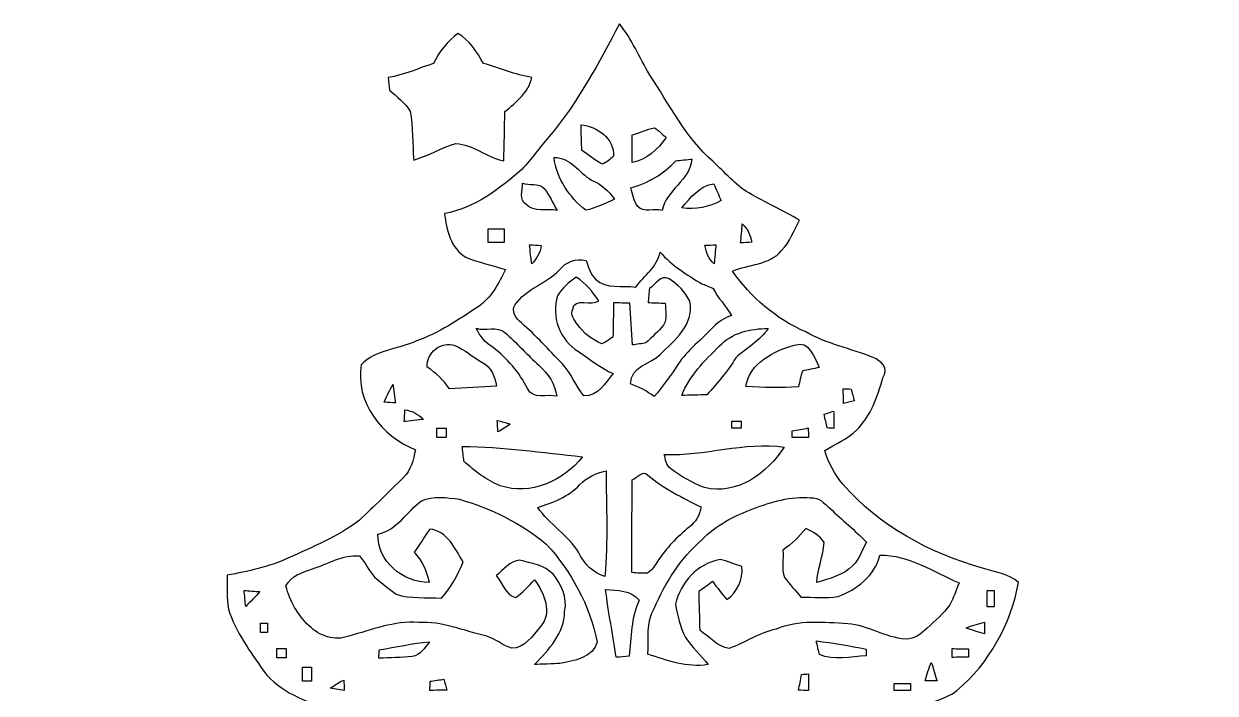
# Model space of a CAD drawing. Header units: centimetres. Extents: x -14.1 to 14.1, y -10.2 to 10.2.
# Drawn here: x -14.11 to 4, y 0.03 to 10.21 of the extents above; entities that cross this region are included whole.
import ezdxf

# ---------------------------------------------------------------- set-up
doc = ezdxf.new("R2010")
doc.units = ezdxf.units.CM
doc.header["$MEASUREMENT"] = 0
doc.layers.add('Camada 1', color=7, linetype='Continuous')

msp = doc.modelspace()

# ---------------------------------------------------------------- linework, layer by layer
at = {"layer": 'Camada 1', "color": 129}
for points, knots in [([(-6.12599, 8.49065), (-5.69207, 9.011), (-5.37104, 9.60967), (-5.05707, 10.20657), (-5.05707, 10.20657), (-4.86763, 9.97338), (-4.75403, 9.69292), (-4.60199, 9.43645), (-4.60199, 9.43645), (-4.30107, 8.98066), (-4.05271, 8.47549), (-3.63502, 8.11107), (-3.63502, 8.11107), (-3.45581, 7.95055), (-3.30306, 7.75511), (-3.09069, 7.63517), (-3.09069, 7.63517), (-2.8388, 7.48982), (-2.57492, 7.366), (-2.32234, 7.22171), (-2.32234, 7.22171), (-2.40982, 7.06543), (-2.46803, 6.88869), (-2.59397, 6.75711), (-2.59397, 6.75711), (-2.77812, 6.5405), (-3.09457, 6.54614), (-3.34116, 6.44737), (-3.34116, 6.44737), (-3.05999, 6.04767), (-2.67864, 5.71676), (-2.22779, 5.52274), (-2.22779, 5.52274), (-1.90782, 5.33929), (-1.5434, 5.26768), (-1.20297, 5.13362), (-1.20297, 5.13362), (-1.08444, 5.08071), (-0.94897, 4.97276), (-1.05763, 4.82141), (-1.05763, 4.82141), (-1.13489, 4.53531), (-1.23719, 4.24109), (-1.45591, 4.02978), (-1.45591, 4.02978), (-1.59032, 3.88902), (-1.77729, 3.82235), (-1.93746, 3.71898), (-1.93746, 3.71898), (-1.88771, 3.52919), (-1.78364, 3.3588), (-1.66264, 3.2064), (-1.66264, 3.2064), (-1.11619, 2.56434), (-0.34255, 2.16006), (0.45861, 1.92899), (0.45861, 1.92899), (0.64488, 1.86443), (0.85866, 1.84997), (1.00894, 1.70956), (1.00894, 1.70956), (0.88759, 1.08162), (0.56444, 0.48154), (0.07056, 0.06844), (0.07056, 0.06844), (-0.10477, -0.07691), (-0.3489, -0.08855), (-0.52846, -0.22507), (-0.52846, -0.22507), (-0.48331, -0.4639), (-0.27058, -0.6163), (-0.11712, -0.7874), (-0.11712, -0.7874), (0.59231, -1.51836), (1.58785, -1.91241), (2.58904, -2.02318), (2.58904, -2.02318), (2.58127, -2.25989), (2.57246, -2.49978), (2.51142, -2.72979), (2.51142, -2.72979), (2.39889, -3.0099), (2.25919, -3.30024), (2.00766, -3.48227), (2.00766, -3.48227), (1.85279, -3.58387), (1.70074, -3.689), (1.54905, -3.79483), (1.54905, -3.79483), (1.70356, -4.24392), (1.95121, -4.6542), (2.23943, -5.02991), (2.23943, -5.02991), (2.47368, -5.35129), (2.82081, -5.55343), (3.13161, -5.79085), (3.13161, -5.79085), (3.39302, -5.98558), (3.72286, -6.06354), (3.98251, -6.25828), (3.98251, -6.25828), (3.99591, -6.38845), (3.96663, -6.52639), (3.88232, -6.62905), (3.88232, -6.62905), (3.73944, -6.81531), (3.57011, -6.97936), (3.39937, -7.13952), (3.39937, -7.13952), (3.09986, -7.42174), (2.65677, -7.43761), (2.29376, -7.58966), (2.29376, -7.58966), (2.08844, -7.74241), (1.9618, -7.98195), (1.7399, -8.11636), (1.7399, -8.11636), (1.25201, -8.39752), (0.69709, -8.5859), (0.12735, -8.55451), (0.12735, -8.55451), (0.0829, -8.83497), (0.13088, -9.16446), (-0.05503, -9.40012), (-0.05503, -9.40012), (-0.40781, -9.71726), (-0.91546, -9.75819), (-1.35678, -9.85802), (-1.35678, -9.85802), (-2.23097, -10.12119), (-3.15595, -10.00689), (-4.04671, -10.16353), (-4.04671, -10.16353), (-4.84928, -10.23091), (-5.66067, -10.22068), (-6.45866, -10.10779), (-6.45866, -10.10779), (-7.26899, -10.01077), (-8.09978, -10.03441), (-8.89353, -9.82345), (-8.89353, -9.82345), (-9.26112, -9.73843), (-9.65306, -9.67034), (-9.95786, -9.43045), (-9.95786, -9.43045), (-10.2369, -9.23678), (-10.08274, -8.8325), (-10.14624, -8.55169), (-10.14624, -8.55169), (-10.50643, -8.53052), (-10.8779, -8.53299), (-11.21798, -8.39717), (-11.21798, -8.39717), (-11.56017, -8.27969), (-11.91154, -8.12906), (-12.15214, -7.84789), (-12.15214, -7.84789), (-12.25479, -7.74453), (-12.34228, -7.61824), (-12.47281, -7.54733), (-12.47281, -7.54733), (-12.79878, -7.4422), (-13.15332, -7.38964), (-13.4433, -7.1949), (-13.4433, -7.1949), (-13.72764, -6.98571), (-13.88322, -6.65939), (-14.11111, -6.39833), (-14.11111, -6.39833), (-14.11111, -6.39833), (-14.11111, -6.23394), (-14.11111, -6.23394), (-14.11111, -6.23394), (-13.93754, -6.17291), (-13.76468, -6.10694), (-13.60417, -6.01592), (-13.60417, -6.01592), (-13.25704, -5.82154), (-12.90461, -5.6201), (-12.6298, -5.32694), (-12.6298, -5.32694), (-12.41143, -5.09376), (-12.15531, -4.88632), (-12.00855, -4.59634), (-12.00855, -4.59634), (-11.85404, -4.32012), (-11.70023, -4.03542), (-11.66001, -3.71581), (-11.66001, -3.71581), (-12.11192, -3.52672), (-12.4774, -3.13196), (-12.62627, -2.66453), (-12.62627, -2.66453), (-12.70106, -2.46062), (-12.69259, -2.23661), (-12.72505, -2.02459), (-12.72505, -2.02459), (-12.44424, -1.98473), (-12.1539, -1.9812), (-11.88685, -1.87466), (-11.88685, -1.87466), (-11.39966, -1.71873), (-10.91177, -1.53882), (-10.49725, -1.23084), (-10.49725, -1.23084), (-10.12684, -0.93592), (-9.80652, -0.58526), (-9.47879, -0.24483), (-9.47879, -0.24483), (-9.82345, -0.07655), (-10.22667, 0.03916), (-10.46268, 0.3623), (-10.46268, 0.3623), (-10.66976, 0.65969), (-10.89272, 0.95603), (-11.00067, 1.30704), (-11.00067, 1.30704), (-11.03524, 1.47602), (-11.01795, 1.65065), (-11.01831, 1.82174), (-11.01831, 1.82174), (-10.70504, 1.88066), (-10.3886, 1.94486), (-10.09791, 2.08033), (-10.09791, 2.08033), (-9.72467, 2.25037), (-9.33591, 2.40594), (-9.0103, 2.661), (-9.0103, 2.661), (-8.78311, 2.86914), (-8.56685, 3.08927), (-8.34672, 3.30517), (-8.34672, 3.30517), (-8.22642, 3.41454), (-8.18832, 3.57787), (-8.15975, 3.73098), (-8.15975, 3.73098), (-8.66669, 3.92959), (-9.07874, 4.45735), (-8.98349, 5.02285), (-8.98349, 5.02285), (-8.76794, 5.25251), (-8.41481, 5.25321), (-8.14317, 5.38551), (-8.14317, 5.38551), (-7.80239, 5.50086), (-7.50499, 5.709), (-7.20654, 5.90444), (-7.20654, 5.90444), (-7.00581, 6.03814), (-6.89469, 6.25969), (-6.79097, 6.46959), (-6.79097, 6.46959), (-6.99135, 6.53344), (-7.19843, 6.5786), (-7.39352, 6.65586), (-7.39352, 6.65586), (-7.62106, 6.79062), (-7.68844, 7.0799), (-7.71772, 7.32225), (-7.71772, 7.32225), (-7.25734, 7.40163), (-6.88587, 7.69444), (-6.54332, 7.99006), (-6.54332, 7.99006), (-6.39127, 8.14564), (-6.27274, 8.33014), (-6.12599, 8.49065), (-6.12599, 8.49065), (-6.12599, 8.49065), (-6.12599, 8.49065), (-6.12599, 8.49065)], [0, 0, 0, 0, 0.01449275, 0.01449275, 0.01449275, 0.01449275, 0.02898551, 0.02898551, 0.02898551, 0.02898551, 0.04347826, 0.04347826, 0.04347826, 0.04347826, 0.05797101, 0.05797101, 0.05797101, 0.05797101, 0.07246377, 0.07246377, 0.07246377, 0.07246377, 0.08695652, 0.08695652, 0.08695652, 0.08695652, 0.10144928, 0.10144928, 0.10144928, 0.10144928, 0.11594203, 0.11594203, 0.11594203, 0.11594203, 0.13043478, 0.13043478, 0.13043478, 0.13043478, 0.14492754, 0.14492754, 0.14492754, 0.14492754, 0.15942029, 0.15942029, 0.15942029, 0.15942029, 0.17391304, 0.17391304, 0.17391304, 0.17391304, 0.1884058, 0.1884058, 0.1884058, 0.1884058, 0.20289855, 0.20289855, 0.20289855, 0.20289855, 0.2173913, 0.2173913, 0.2173913, 0.2173913, 0.23188406, 0.23188406, 0.23188406, 0.23188406, 0.24637681, 0.24637681, 0.24637681, 0.24637681, 0.26086957, 0.26086957, 0.26086957, 0.26086957, 0.27536232, 0.27536232, 0.27536232, 0.27536232, 0.28985507, 0.28985507, 0.28985507, 0.28985507, 0.30434783, 0.30434783, 0.30434783, 0.30434783, 0.31884058, 0.31884058, 0.31884058, 0.31884058, 0.33333333, 0.33333333, 0.33333333, 0.33333333, 0.34782609, 0.34782609, 0.34782609, 0.34782609, 0.36231884, 0.36231884, 0.36231884, 0.36231884, 0.37681159, 0.37681159, 0.37681159, 0.37681159, 0.39130435, 0.39130435, 0.39130435, 0.39130435, 0.4057971, 0.4057971, 0.4057971, 0.4057971, 0.42028986, 0.42028986, 0.42028986, 0.42028986, 0.43478261, 0.43478261, 0.43478261, 0.43478261, 0.44927536, 0.44927536, 0.44927536, 0.44927536, 0.46376812, 0.46376812, 0.46376812, 0.46376812, 0.47826087, 0.47826087, 0.47826087, 0.47826087, 0.49275362, 0.49275362, 0.49275362, 0.49275362, 0.50724638, 0.50724638, 0.50724638, 0.50724638, 0.52173913, 0.52173913, 0.52173913, 0.52173913, 0.53623188, 0.53623188, 0.53623188, 0.53623188, 0.55072464, 0.55072464, 0.55072464, 0.55072464, 0.56521739, 0.56521739, 0.56521739, 0.56521739, 0.57971014, 0.57971014, 0.57971014, 0.57971014, 0.5942029, 0.5942029, 0.5942029, 0.5942029, 0.60869565, 0.60869565, 0.60869565, 0.60869565, 0.62318841, 0.62318841, 0.62318841, 0.62318841, 0.63768116, 0.63768116, 0.63768116, 0.63768116, 0.65217391, 0.65217391, 0.65217391, 0.65217391, 0.66666667, 0.66666667, 0.66666667, 0.66666667, 0.68115942, 0.68115942, 0.68115942, 0.68115942, 0.69565217, 0.69565217, 0.69565217, 0.69565217, 0.71014493, 0.71014493, 0.71014493, 0.71014493, 0.72463768, 0.72463768, 0.72463768, 0.72463768, 0.73913043, 0.73913043, 0.73913043, 0.73913043, 0.75362319, 0.75362319, 0.75362319, 0.75362319, 0.76811594, 0.76811594, 0.76811594, 0.76811594, 0.7826087, 0.7826087, 0.7826087, 0.7826087, 0.79710145, 0.79710145, 0.79710145, 0.79710145, 0.8115942, 0.8115942, 0.8115942, 0.8115942, 0.82608696, 0.82608696, 0.82608696, 0.82608696, 0.84057971, 0.84057971, 0.84057971, 0.84057971, 0.85507246, 0.85507246, 0.85507246, 0.85507246, 0.86956522, 0.86956522, 0.86956522, 0.86956522, 0.88405797, 0.88405797, 0.88405797, 0.88405797, 0.89855072, 0.89855072, 0.89855072, 0.89855072, 0.91304348, 0.91304348, 0.91304348, 0.91304348, 0.92753623, 0.92753623, 0.92753623, 0.92753623, 0.94202899, 0.94202899, 0.94202899, 0.94202899, 0.95652174, 0.95652174, 0.95652174, 0.95652174, 0.97101449, 0.97101449, 0.97101449, 0.97101449, 1, 1, 1, 1]), ([(-7.88494, 9.60332), (-7.79886, 9.7797), (-7.67433, 9.94269), (-7.51417, 10.05769), (-7.51417, 10.05769), (-7.33425, 9.95821), (-7.22242, 9.77865), (-7.12611, 9.60332), (-7.12611, 9.60332), (-6.87846, 9.53805), (-6.64457, 9.42904), (-6.38951, 9.39094), (-6.38951, 9.39094), (-6.43431, 9.16058), (-6.63187, 9.01594), (-6.79803, 8.87201), (-6.79803, 8.87201), (-6.80508, 8.62224), (-6.81037, 8.37247), (-6.81672, 8.12271), (-6.81672, 8.12271), (-7.07566, 8.17033), (-7.28063, 8.37353), (-7.54592, 8.38729), (-7.54592, 8.38729), (-7.76499, 8.32238), (-7.96325, 8.19891), (-8.18374, 8.13541), (-8.18374, 8.13541), (-8.20808, 8.38165), (-8.1915, 8.63388), (-8.23912, 8.87659), (-8.23912, 8.87659), (-8.31638, 9.00712), (-8.44197, 9.10025), (-8.55557, 9.19727), (-8.55557, 9.19727), (-8.55945, 9.24595), (-8.56756, 9.34297), (-8.57144, 9.39165), (-8.57144, 9.39165), (-8.33155, 9.42375), (-8.11354, 9.53241), (-7.88494, 9.60332)], [0, 0, 0, 0, 0.08333333, 0.08333333, 0.08333333, 0.08333333, 0.16666667, 0.16666667, 0.16666667, 0.16666667, 0.25, 0.25, 0.25, 0.25, 0.33333333, 0.33333333, 0.33333333, 0.33333333, 0.41666667, 0.41666667, 0.41666667, 0.41666667, 0.5, 0.5, 0.5, 0.5, 0.58333333, 0.58333333, 0.58333333, 0.58333333, 0.66666667, 0.66666667, 0.66666667, 0.66666667, 0.75, 0.75, 0.75, 0.75, 0.83333333, 0.83333333, 0.83333333, 0.83333333, 1, 1, 1, 1]), ([(-5.64233, 8.66987), (-5.63951, 8.57285), (-5.63316, 8.37882), (-5.63033, 8.28181), (-5.63033, 8.28181), (-5.52521, 8.21302), (-5.4296, 8.12906), (-5.31707, 8.07191), (-5.31707, 8.07191), (-5.25392, 8.09978), (-5.19853, 8.14352), (-5.14914, 8.1915), (-5.14914, 8.1915), (-5.13221, 8.46243), (-5.39891, 8.64764), (-5.64233, 8.66987), (-5.64233, 8.66987), (-5.64233, 8.66987), (-5.64233, 8.66987), (-5.64233, 8.66987)], [0, 0, 0, 0, 0.16666667, 0.16666667, 0.16666667, 0.16666667, 0.33333333, 0.33333333, 0.33333333, 0.33333333, 0.5, 0.5, 0.5, 0.5, 0.66666667, 0.66666667, 0.66666667, 0.66666667, 1, 1, 1, 1]), ([(-4.86516, 8.51888), (-4.86586, 8.37918), (-4.86622, 8.23983), (-4.86622, 8.09978), (-4.86622, 8.09978), (-4.63691, 8.13717), (-4.47781, 8.29698), (-4.34904, 8.47654), (-4.34904, 8.47654), (-4.40655, 8.52699), (-4.46017, 8.58308), (-4.52579, 8.62295), (-4.52579, 8.62295), (-4.64291, 8.60284), (-4.75015, 8.54675), (-4.86516, 8.51888), (-4.86516, 8.51888), (-4.86516, 8.51888), (-4.86516, 8.51888), (-4.86516, 8.51888)], [0, 0, 0, 0, 0.16666667, 0.16666667, 0.16666667, 0.16666667, 0.33333333, 0.33333333, 0.33333333, 0.33333333, 0.5, 0.5, 0.5, 0.5, 0.66666667, 0.66666667, 0.66666667, 0.66666667, 1, 1, 1, 1]), ([(-6.05261, 8.1728), (-6.0138, 7.84966), (-5.81942, 7.5692), (-5.56966, 7.37129), (-5.56966, 7.37129), (-5.41479, 7.40269), (-5.27509, 7.47677), (-5.13256, 7.54098), (-5.13256, 7.54098), (-5.22464, 7.66339), (-5.33647, 7.77134), (-5.48146, 7.83025), (-5.48146, 7.83025), (-5.68043, 7.9375), (-5.79543, 8.18515), (-6.05261, 8.1728), (-6.05261, 8.1728), (-6.05261, 8.1728), (-6.05261, 8.1728), (-6.05261, 8.1728)], [0, 0, 0, 0, 0.16666667, 0.16666667, 0.16666667, 0.16666667, 0.33333333, 0.33333333, 0.33333333, 0.33333333, 0.5, 0.5, 0.5, 0.5, 0.66666667, 0.66666667, 0.66666667, 0.66666667, 1, 1, 1, 1]), ([(-4.20335, 8.12447), (-4.38326, 7.92233), (-4.62774, 7.78863), (-4.88421, 7.71031), (-4.88421, 7.71031), (-4.85387, 7.61541), (-4.8447, 7.50887), (-4.77732, 7.43091), (-4.77732, 7.43091), (-4.69688, 7.32155), (-4.51944, 7.40904), (-4.40796, 7.36635), (-4.40796, 7.36635), (-4.34975, 7.6842), (-3.98462, 7.82285), (-3.95852, 8.14987), (-3.95852, 8.14987), (-4.01955, 8.14352), (-4.14232, 8.13082), (-4.20335, 8.12447), (-4.20335, 8.12447), (-4.20335, 8.12447), (-4.20335, 8.12447), (-4.20335, 8.12447)], [0, 0, 0, 0, 0.14285714, 0.14285714, 0.14285714, 0.14285714, 0.28571429, 0.28571429, 0.28571429, 0.28571429, 0.42857143, 0.42857143, 0.42857143, 0.42857143, 0.57142857, 0.57142857, 0.57142857, 0.57142857, 0.71428571, 0.71428571, 0.71428571, 0.71428571, 1, 1, 1, 1]), ([(-6.53309, 7.7851), (-6.52886, 7.67715), (-6.59024, 7.52969), (-6.47382, 7.45984), (-6.47382, 7.45984), (-6.3567, 7.32931), (-6.15632, 7.40622), (-6.00675, 7.36741), (-6.00675, 7.36741), (-6.06601, 7.48206), (-6.12422, 7.59883), (-6.20289, 7.70184), (-6.20289, 7.70184), (-6.28086, 7.79674), (-6.43925, 7.73889), (-6.53309, 7.7851), (-6.53309, 7.7851), (-6.53309, 7.7851), (-6.53309, 7.7851), (-6.53309, 7.7851)], [0, 0, 0, 0, 0.16666667, 0.16666667, 0.16666667, 0.16666667, 0.33333333, 0.33333333, 0.33333333, 0.33333333, 0.5, 0.5, 0.5, 0.5, 0.66666667, 0.66666667, 0.66666667, 0.66666667, 1, 1, 1, 1]), ([(-4.11021, 7.40763), (-3.90207, 7.37517), (-3.69323, 7.41927), (-3.51014, 7.51946), (-3.51014, 7.51946), (-3.55177, 7.60307), (-3.58951, 7.68879), (-3.62373, 7.77557), (-3.62373, 7.77557), (-3.84246, 7.741), (-3.97863, 7.56532), (-4.11021, 7.40763), (-4.11021, 7.40763), (-4.11021, 7.40763), (-4.11021, 7.40763), (-4.11021, 7.40763)], [0, 0, 0, 0, 0.2, 0.2, 0.2, 0.2, 0.4, 0.4, 0.4, 0.4, 0.6, 0.6, 0.6, 0.6, 1, 1, 1, 1]), ([(-7.05556, 7.09083), (-7.05556, 7.03792), (-7.05556, 6.93208), (-7.05556, 6.87917), (-7.05556, 6.87917), (-6.99382, 6.87917), (-6.87035, 6.87917), (-6.80861, 6.87917), (-6.80861, 6.87917), (-6.80861, 6.93208), (-6.80861, 7.03792), (-6.80861, 7.09083), (-6.80861, 7.09083), (-6.87035, 7.09083), (-6.99382, 7.09083), (-7.05556, 7.09083), (-7.05556, 7.09083), (-7.05556, 7.09083), (-7.05556, 7.09083), (-7.05556, 7.09083)], [0, 0, 0, 0, 0.16666667, 0.16666667, 0.16666667, 0.16666667, 0.33333333, 0.33333333, 0.33333333, 0.33333333, 0.5, 0.5, 0.5, 0.5, 0.66666667, 0.66666667, 0.66666667, 0.66666667, 1, 1, 1, 1]), ([(-3.19123, 7.16492), (-3.19758, 7.0926), (-3.21028, 6.94831), (-3.21663, 6.87634), (-3.21663, 6.87634), (-3.16018, 6.87917), (-3.10374, 6.88199), (-3.04694, 6.88481), (-3.04694, 6.88481), (-3.07128, 6.99135), (-3.10586, 7.09365), (-3.19123, 7.16492), (-3.19123, 7.16492), (-3.19123, 7.16492), (-3.19123, 7.16492), (-3.19123, 7.16492)], [0, 0, 0, 0, 0.2, 0.2, 0.2, 0.2, 0.4, 0.4, 0.4, 0.4, 0.6, 0.6, 0.6, 0.6, 1, 1, 1, 1]), ([(-4.43971, 6.73417), (-4.48522, 6.50946), (-4.67854, 6.37505), (-4.81048, 6.20395), (-4.81048, 6.20395), (-5.01368, 6.23147), (-5.26239, 6.16479), (-5.42114, 6.32531), (-5.42114, 6.32531), (-5.50439, 6.39621), (-5.52626, 6.5091), (-5.56331, 6.60647), (-5.56331, 6.60647), (-5.71888, 6.64351), (-5.87128, 6.58883), (-5.97041, 6.4643), (-5.97041, 6.4643), (-6.16726, 6.25263), (-6.47735, 6.18243), (-6.64175, 5.93619), (-6.64175, 5.93619), (-6.71971, 5.84376), (-6.6227, 5.72029), (-6.54861, 5.6575), (-6.54861, 5.6575), (-6.32813, 5.46664), (-6.13234, 5.25074), (-5.9309, 5.04049), (-5.9309, 5.04049), (-5.79085, 4.89761), (-5.7277, 4.70112), (-5.59858, 4.54977), (-5.59858, 4.54977), (-5.38021, 4.54025), (-5.27579, 4.74698), (-5.15197, 4.88703), (-5.15197, 4.88703), (-5.34388, 4.97311), (-5.50616, 5.10681), (-5.67972, 5.22252), (-5.67972, 5.22252), (-5.96371, 5.38551), (-6.10129, 5.76192), (-5.99969, 6.0706), (-5.99969, 6.0706), (-5.93055, 6.18596), (-5.82965, 6.28262), (-5.71429, 6.35176), (-5.71429, 6.35176), (-5.57071, 6.26604), (-5.4677, 6.12881), (-5.37245, 5.99405), (-5.37245, 5.99405), (-5.46735, 5.91044), (-5.75028, 6.05155), (-5.76862, 5.86846), (-5.76862, 5.86846), (-5.80813, 5.78132), (-5.74569, 5.70089), (-5.69419, 5.63598), (-5.69419, 5.63598), (-5.60952, 5.49839), (-5.47017, 5.40597), (-5.32694, 5.33964), (-5.32694, 5.33964), (-5.26556, 5.36575), (-5.21264, 5.40738), (-5.15655, 5.44266), (-5.15655, 5.44266), (-5.15444, 5.57248), (-5.1502, 5.83212), (-5.14809, 5.96194), (-5.14809, 5.96194), (-5.08635, 5.96159), (-4.96288, 5.96089), (-4.90114, 5.96053), (-4.90114, 5.96053), (-4.88421, 5.74851), (-4.87116, 5.53614), (-4.85846, 5.32342), (-4.85846, 5.32342), (-4.80766, 5.33118), (-4.7057, 5.34599), (-4.6549, 5.35376), (-4.6549, 5.35376), (-4.56882, 5.44654), (-4.46476, 5.52238), (-4.38891, 5.62434), (-4.38891, 5.62434), (-4.33105, 5.72629), (-4.35716, 5.84729), (-4.36351, 5.95771), (-4.36351, 5.95771), (-4.42877, 5.96053), (-4.55859, 5.96582), (-4.62386, 5.96829), (-4.62386, 5.96829), (-4.61857, 6.02192), (-4.60798, 6.12881), (-4.60269, 6.18243), (-4.60269, 6.18243), (-4.51062, 6.2424), (-4.42736, 6.3948), (-4.30107, 6.32742), (-4.30107, 6.32742), (-4.17336, 6.24346), (-4.05694, 6.12916), (-3.98886, 5.99087), (-3.98886, 5.99087), (-3.91724, 5.63069), (-4.21816, 5.39891), (-4.43971, 5.17878), (-4.43971, 5.17878), (-4.5907, 5.02744), (-4.89021, 4.99816), (-4.89056, 4.73287), (-4.89056, 4.73287), (-4.76285, 4.68454), (-4.6415, 4.62104), (-4.53143, 4.5399), (-4.53143, 4.5399), (-4.39843, 4.69159), (-4.27884, 4.85422), (-4.1716, 5.02461), (-4.1716, 5.02461), (-4.02343, 5.24757), (-3.80541, 5.40773), (-3.62585, 5.60246), (-3.62585, 5.60246), (-3.55318, 5.68325), (-3.45299, 5.72735), (-3.35739, 5.77356), (-3.35739, 5.77356), (-3.43994, 5.91714), (-3.55953, 6.03567), (-3.63537, 6.18314), (-3.63537, 6.18314), (-3.68653, 6.20148), (-3.77225, 6.24664), (-3.80541, 6.25157), (-3.80541, 6.25157), (-4.0319, 6.39127), (-4.26473, 6.52886), (-4.43971, 6.73417), (-4.43971, 6.73417), (-4.43971, 6.73417), (-4.43971, 6.73417), (-4.43971, 6.73417)], [0, 0, 0, 0, 0.02631579, 0.02631579, 0.02631579, 0.02631579, 0.05263158, 0.05263158, 0.05263158, 0.05263158, 0.07894737, 0.07894737, 0.07894737, 0.07894737, 0.10526316, 0.10526316, 0.10526316, 0.10526316, 0.13157895, 0.13157895, 0.13157895, 0.13157895, 0.15789474, 0.15789474, 0.15789474, 0.15789474, 0.18421053, 0.18421053, 0.18421053, 0.18421053, 0.21052632, 0.21052632, 0.21052632, 0.21052632, 0.23684211, 0.23684211, 0.23684211, 0.23684211, 0.26315789, 0.26315789, 0.26315789, 0.26315789, 0.28947368, 0.28947368, 0.28947368, 0.28947368, 0.31578947, 0.31578947, 0.31578947, 0.31578947, 0.34210526, 0.34210526, 0.34210526, 0.34210526, 0.36842105, 0.36842105, 0.36842105, 0.36842105, 0.39473684, 0.39473684, 0.39473684, 0.39473684, 0.42105263, 0.42105263, 0.42105263, 0.42105263, 0.44736842, 0.44736842, 0.44736842, 0.44736842, 0.47368421, 0.47368421, 0.47368421, 0.47368421, 0.5, 0.5, 0.5, 0.5, 0.52631579, 0.52631579, 0.52631579, 0.52631579, 0.55263158, 0.55263158, 0.55263158, 0.55263158, 0.57894737, 0.57894737, 0.57894737, 0.57894737, 0.60526316, 0.60526316, 0.60526316, 0.60526316, 0.63157895, 0.63157895, 0.63157895, 0.63157895, 0.65789474, 0.65789474, 0.65789474, 0.65789474, 0.68421053, 0.68421053, 0.68421053, 0.68421053, 0.71052632, 0.71052632, 0.71052632, 0.71052632, 0.73684211, 0.73684211, 0.73684211, 0.73684211, 0.76315789, 0.76315789, 0.76315789, 0.76315789, 0.78947368, 0.78947368, 0.78947368, 0.78947368, 0.81578947, 0.81578947, 0.81578947, 0.81578947, 0.84210526, 0.84210526, 0.84210526, 0.84210526, 0.86842105, 0.86842105, 0.86842105, 0.86842105, 0.89473684, 0.89473684, 0.89473684, 0.89473684, 0.92105263, 0.92105263, 0.92105263, 0.92105263, 0.94736842, 0.94736842, 0.94736842, 0.94736842, 1, 1, 1, 1]), ([(-6.42514, 6.84671), (-6.41667, 6.77369), (-6.40045, 6.62764), (-6.39233, 6.55461), (-6.39233, 6.55461), (-6.3179, 6.63257), (-6.26075, 6.72606), (-6.24734, 6.83683), (-6.24734, 6.83683), (-6.30661, 6.84036), (-6.36587, 6.84389), (-6.42514, 6.84671), (-6.42514, 6.84671), (-6.42514, 6.84671), (-6.42514, 6.84671), (-6.42514, 6.84671)], [0, 0, 0, 0, 0.2, 0.2, 0.2, 0.2, 0.4, 0.4, 0.4, 0.4, 0.6, 0.6, 0.6, 0.6, 1, 1, 1, 1]), ([(-3.76167, 6.83824), (-3.73874, 6.73276), (-3.7024, 6.62905), (-3.61738, 6.55814), (-3.61738, 6.55814), (-3.61103, 6.63046), (-3.59833, 6.77474), (-3.59198, 6.84671), (-3.59198, 6.84671), (-3.64878, 6.84424), (-3.70522, 6.84142), (-3.76167, 6.83824), (-3.76167, 6.83824), (-3.76167, 6.83824), (-3.76167, 6.83824), (-3.76167, 6.83824)], [0, 0, 0, 0, 0.2, 0.2, 0.2, 0.2, 0.4, 0.4, 0.4, 0.4, 0.6, 0.6, 0.6, 0.6, 1, 1, 1, 1]), ([(-7.23371, 5.57812), (-7.17938, 5.45959), (-7.1, 5.35199), (-6.98218, 5.28779), (-6.98218, 5.28779), (-6.7624, 5.12022), (-6.58319, 4.90679), (-6.45442, 4.66231), (-6.45442, 4.66231), (-6.38316, 4.48134), (-6.1528, 4.58258), (-6.00957, 4.54201), (-6.00957, 4.54201), (-6.03885, 4.72863), (-6.13727, 4.88915), (-6.27944, 5.00909), (-6.27944, 5.00909), (-6.46007, 5.16996), (-6.61494, 5.35799), (-6.80156, 5.5118), (-6.80156, 5.5118), (-6.91444, 5.62046), (-7.10389, 5.52591), (-7.23371, 5.57812), (-7.23371, 5.57812), (-7.23371, 5.57812), (-7.23371, 5.57812), (-7.23371, 5.57812)], [0, 0, 0, 0, 0.125, 0.125, 0.125, 0.125, 0.25, 0.25, 0.25, 0.25, 0.375, 0.375, 0.375, 0.375, 0.5, 0.5, 0.5, 0.5, 0.625, 0.625, 0.625, 0.625, 0.75, 0.75, 0.75, 0.75, 1, 1, 1, 1]), ([(-3.54083, 5.30507), (-3.76379, 5.08141), (-3.99556, 4.8574), (-4.11092, 4.55542), (-4.11092, 4.55542), (-4.01532, 4.55789), (-3.82446, 4.56318), (-3.72886, 4.56565), (-3.72886, 4.56565), (-3.57082, 4.74451), (-3.40924, 4.92125), (-3.29001, 5.12974), (-3.29001, 5.12974), (-3.12667, 5.27826), (-2.92382, 5.38621), (-2.79576, 5.57318), (-2.79576, 5.57318), (-3.06599, 5.57495), (-3.35139, 5.50898), (-3.54083, 5.30507), (-3.54083, 5.30507), (-3.54083, 5.30507), (-3.54083, 5.30507), (-3.54083, 5.30507)], [0, 0, 0, 0, 0.14285714, 0.14285714, 0.14285714, 0.14285714, 0.28571429, 0.28571429, 0.28571429, 0.28571429, 0.42857143, 0.42857143, 0.42857143, 0.42857143, 0.57142857, 0.57142857, 0.57142857, 0.57142857, 0.71428571, 0.71428571, 0.71428571, 0.71428571, 1, 1, 1, 1]), ([(-7.98124, 4.98616), (-7.84613, 4.90114), (-7.73324, 4.78578), (-7.64222, 4.6549), (-7.64222, 4.6549), (-7.4041, 4.6669), (-7.16597, 4.67924), (-6.92785, 4.69829), (-6.92785, 4.69829), (-6.95254, 4.84505), (-7.00934, 4.98863), (-7.14798, 5.05919), (-7.14798, 5.05919), (-7.28557, 5.14385), (-7.41115, 5.24933), (-7.55826, 5.31636), (-7.55826, 5.31636), (-7.76675, 5.38727), (-7.99818, 5.20559), (-7.98124, 4.98616), (-7.98124, 4.98616), (-7.98124, 4.98616), (-7.98124, 4.98616), (-7.98124, 4.98616)], [0, 0, 0, 0, 0.14285714, 0.14285714, 0.14285714, 0.14285714, 0.28571429, 0.28571429, 0.28571429, 0.28571429, 0.42857143, 0.42857143, 0.42857143, 0.42857143, 0.57142857, 0.57142857, 0.57142857, 0.57142857, 0.71428571, 0.71428571, 0.71428571, 0.71428571, 1, 1, 1, 1]), ([(-3.13549, 4.69194), (-2.8702, 4.66901), (-2.60315, 4.67113), (-2.33715, 4.68524), (-2.33715, 4.68524), (-2.31846, 4.76603), (-2.29976, 4.84646), (-2.28177, 4.92689), (-2.28177, 4.92689), (-2.19534, 4.94489), (-2.10855, 4.96288), (-2.02177, 4.98122), (-2.02177, 4.98122), (-2.09797, 5.12022), (-2.16958, 5.40526), (-2.39642, 5.32236), (-2.39642, 5.32236), (-2.70722, 5.23452), (-3.08539, 5.04896), (-3.13549, 4.69194), (-3.13549, 4.69194), (-3.13549, 4.69194), (-3.13549, 4.69194), (-3.13549, 4.69194)], [0, 0, 0, 0, 0.14285714, 0.14285714, 0.14285714, 0.14285714, 0.28571429, 0.28571429, 0.28571429, 0.28571429, 0.42857143, 0.42857143, 0.42857143, 0.42857143, 0.57142857, 0.57142857, 0.57142857, 0.57142857, 0.71428571, 0.71428571, 0.71428571, 0.71428571, 1, 1, 1, 1]), ([(-8.63424, 4.45276), (-8.57673, 4.44923), (-8.51888, 4.44571), (-8.46137, 4.44182), (-8.46137, 4.44182), (-8.4709, 4.51238), (-8.4896, 4.65314), (-8.49912, 4.72369), (-8.49912, 4.72369), (-8.55098, 4.63691), (-8.59543, 4.54625), (-8.63424, 4.45276), (-8.63424, 4.45276), (-8.63424, 4.45276), (-8.63424, 4.45276), (-8.63424, 4.45276)], [0, 0, 0, 0, 0.2, 0.2, 0.2, 0.2, 0.4, 0.4, 0.4, 0.4, 0.6, 0.6, 0.6, 0.6, 1, 1, 1, 1]), ([(-1.65594, 4.65843), (-1.65559, 4.60269), (-1.65523, 4.49086), (-1.65488, 4.43512), (-1.65488, 4.43512), (-1.59914, 4.44712), (-1.5434, 4.45946), (-1.48766, 4.47216), (-1.48766, 4.47216), (-1.50495, 4.53214), (-1.52188, 4.59211), (-1.53741, 4.65243), (-1.53741, 4.65243), (-1.57727, 4.65455), (-1.61678, 4.65667), (-1.65594, 4.65843), (-1.65594, 4.65843), (-1.65594, 4.65843), (-1.65594, 4.65843), (-1.65594, 4.65843)], [0, 0, 0, 0, 0.16666667, 0.16666667, 0.16666667, 0.16666667, 0.33333333, 0.33333333, 0.33333333, 0.33333333, 0.5, 0.5, 0.5, 0.5, 0.66666667, 0.66666667, 0.66666667, 0.66666667, 1, 1, 1, 1]), ([(-8.3185, 4.33599), (-8.32203, 4.27672), (-8.3252, 4.21746), (-8.32838, 4.15819), (-8.32838, 4.15819), (-8.25535, 4.16666), (-8.1093, 4.18289), (-8.03628, 4.191), (-8.03628, 4.191), (-8.11424, 4.26508), (-8.20773, 4.324), (-8.3185, 4.33599), (-8.3185, 4.33599), (-8.3185, 4.33599), (-8.3185, 4.33599), (-8.3185, 4.33599)], [0, 0, 0, 0, 0.2, 0.2, 0.2, 0.2, 0.4, 0.4, 0.4, 0.4, 0.6, 0.6, 0.6, 0.6, 1, 1, 1, 1]), ([(-6.91444, 4.17583), (-6.91162, 4.11727), (-6.9088, 4.05871), (-6.90562, 3.99979), (-6.90562, 3.99979), (-6.84177, 4.03719), (-6.77933, 4.07741), (-6.71901, 4.12009), (-6.71901, 4.12009), (-6.78392, 4.13985), (-6.84918, 4.15819), (-6.91444, 4.17583), (-6.91444, 4.17583), (-6.91444, 4.17583), (-6.91444, 4.17583), (-6.91444, 4.17583)], [0, 0, 0, 0, 0.2, 0.2, 0.2, 0.2, 0.4, 0.4, 0.4, 0.4, 0.6, 0.6, 0.6, 0.6, 1, 1, 1, 1]), ([(-1.94733, 4.26896), (-1.93181, 4.19982), (-1.91558, 4.13032), (-1.90006, 4.06082), (-1.90006, 4.06082), (-1.87466, 4.05941), (-1.82421, 4.05624), (-1.79881, 4.05483), (-1.79881, 4.05483), (-1.79987, 4.11974), (-1.80164, 4.24991), (-1.80269, 4.31518), (-1.80269, 4.31518), (-1.85102, 4.30001), (-1.89936, 4.28484), (-1.94733, 4.26896), (-1.94733, 4.26896), (-1.94733, 4.26896), (-1.94733, 4.26896), (-1.94733, 4.26896)], [0, 0, 0, 0, 0.16666667, 0.16666667, 0.16666667, 0.16666667, 0.33333333, 0.33333333, 0.33333333, 0.33333333, 0.5, 0.5, 0.5, 0.5, 0.66666667, 0.66666667, 0.66666667, 0.66666667, 1, 1, 1, 1]), ([(-7.83167, 4.05694), (-7.83202, 4.01002), (-7.83202, 3.96311), (-7.83167, 3.91583), (-7.83167, 3.91583), (-7.78475, 3.91583), (-7.73747, 3.91583), (-7.69055, 3.91583), (-7.69055, 3.91583), (-7.69055, 3.96311), (-7.69055, 4.01002), (-7.69055, 4.05694), (-7.69055, 4.05694), (-7.73747, 4.0573), (-7.78475, 4.0573), (-7.83167, 4.05694), (-7.83167, 4.05694), (-7.83167, 4.05694), (-7.83167, 4.05694), (-7.83167, 4.05694)], [0, 0, 0, 0, 0.16666667, 0.16666667, 0.16666667, 0.16666667, 0.33333333, 0.33333333, 0.33333333, 0.33333333, 0.5, 0.5, 0.5, 0.5, 0.66666667, 0.66666667, 0.66666667, 0.66666667, 1, 1, 1, 1]), ([(-3.35139, 4.16313), (-3.35139, 4.13632), (-3.35139, 4.0834), (-3.35139, 4.05659), (-3.35139, 4.05659), (-3.30447, 4.05694), (-3.25755, 4.05694), (-3.21028, 4.05659), (-3.21028, 4.05659), (-3.21028, 4.0834), (-3.21028, 4.13632), (-3.21028, 4.16313), (-3.21028, 4.16313), (-3.25755, 4.16313), (-3.30447, 4.16313), (-3.35139, 4.16313), (-3.35139, 4.16313), (-3.35139, 4.16313), (-3.35139, 4.16313), (-3.35139, 4.16313)], [0, 0, 0, 0, 0.16666667, 0.16666667, 0.16666667, 0.16666667, 0.33333333, 0.33333333, 0.33333333, 0.33333333, 0.5, 0.5, 0.5, 0.5, 0.66666667, 0.66666667, 0.66666667, 0.66666667, 1, 1, 1, 1]), ([(-2.43099, 4.01602), (-2.43205, 3.99097), (-2.43452, 3.94088), (-2.43558, 3.91583), (-2.43558, 3.91583), (-2.37349, 3.91583), (-2.24896, 3.91548), (-2.18687, 3.91548), (-2.18687, 3.91548), (-2.18722, 3.96416), (-2.18793, 4.01285), (-2.18793, 4.06153), (-2.18793, 4.06153), (-2.26871, 4.04389), (-2.3495, 4.02837), (-2.43099, 4.01602), (-2.43099, 4.01602), (-2.43099, 4.01602), (-2.43099, 4.01602), (-2.43099, 4.01602)], [0, 0, 0, 0, 0.16666667, 0.16666667, 0.16666667, 0.16666667, 0.33333333, 0.33333333, 0.33333333, 0.33333333, 0.5, 0.5, 0.5, 0.5, 0.66666667, 0.66666667, 0.66666667, 0.66666667, 1, 1, 1, 1]), ([(-4.37691, 3.65866), (-4.35716, 3.58422), (-4.35081, 3.49462), (-4.28272, 3.44558), (-4.28272, 3.44558), (-4.12891, 3.32034), (-3.94935, 3.22862), (-3.7659, 3.15489), (-3.7659, 3.15489), (-3.26284, 3.03283), (-2.81481, 3.37502), (-2.5527, 3.76908), (-2.5527, 3.76908), (-3.1623, 3.85833), (-3.76555, 3.63149), (-4.37691, 3.65866), (-4.37691, 3.65866), (-4.37691, 3.65866), (-4.37691, 3.65866), (-4.37691, 3.65866)], [0, 0, 0, 0, 0.16666667, 0.16666667, 0.16666667, 0.16666667, 0.33333333, 0.33333333, 0.33333333, 0.33333333, 0.5, 0.5, 0.5, 0.5, 0.66666667, 0.66666667, 0.66666667, 0.66666667, 1, 1, 1, 1]), ([(-7.44714, 3.78142), (-7.44114, 3.72498), (-7.42915, 3.61209), (-7.4228, 3.556), (-7.4228, 3.556), (-7.25911, 3.40466), (-7.08237, 3.26707), (-6.87352, 3.18276), (-6.87352, 3.18276), (-6.41209, 3.0293), (-5.90762, 3.25332), (-5.62116, 3.62409), (-5.62116, 3.62409), (-6.229, 3.68476), (-6.83542, 3.77507), (-7.44714, 3.78142), (-7.44714, 3.78142), (-7.44714, 3.78142), (-7.44714, 3.78142), (-7.44714, 3.78142)], [0, 0, 0, 0, 0.16666667, 0.16666667, 0.16666667, 0.16666667, 0.33333333, 0.33333333, 0.33333333, 0.33333333, 0.5, 0.5, 0.5, 0.5, 0.66666667, 0.66666667, 0.66666667, 0.66666667, 1, 1, 1, 1]), ([(-5.66349, 3.1944), (-5.83459, 3.01625), (-6.07131, 2.92523), (-6.30132, 2.85115), (-6.30132, 2.85115), (-6.12316, 2.59468), (-5.83812, 2.43487), (-5.6769, 2.16394), (-5.6769, 2.16394), (-5.59647, 1.99707), (-5.46347, 1.85526), (-5.28108, 1.80411), (-5.28108, 1.80411), (-5.23169, 2.33751), (-5.25851, 2.87479), (-5.26239, 3.4096), (-5.26239, 3.4096), (-5.41337, 3.37326), (-5.55801, 3.31117), (-5.66349, 3.1944), (-5.66349, 3.1944), (-5.66349, 3.1944), (-5.66349, 3.1944), (-5.66349, 3.1944)], [0, 0, 0, 0, 0.14285714, 0.14285714, 0.14285714, 0.14285714, 0.28571429, 0.28571429, 0.28571429, 0.28571429, 0.42857143, 0.42857143, 0.42857143, 0.42857143, 0.57142857, 0.57142857, 0.57142857, 0.57142857, 0.71428571, 0.71428571, 0.71428571, 0.71428571, 1, 1, 1, 1]), ([(-4.86516, 3.2706), (-4.86833, 2.80106), (-4.86974, 2.33151), (-4.86869, 1.86196), (-4.86869, 1.86196), (-4.79037, 1.85737), (-4.71135, 1.84503), (-4.63303, 1.85455), (-4.63303, 1.85455), (-4.55824, 1.89442), (-4.52014, 1.97485), (-4.47287, 2.04082), (-4.47287, 2.04082), (-4.34763, 2.23943), (-4.17724, 2.40347), (-3.99909, 2.55376), (-3.99909, 2.55376), (-3.9049, 2.63137), (-3.8294, 2.73156), (-3.82199, 2.86032), (-3.82199, 2.86032), (-4.10245, 3.00214), (-4.38997, 3.13796), (-4.62915, 3.34539), (-4.62915, 3.34539), (-4.70888, 3.42618), (-4.78896, 3.30024), (-4.86516, 3.2706), (-4.86516, 3.2706), (-4.86516, 3.2706), (-4.86516, 3.2706), (-4.86516, 3.2706)], [0, 0, 0, 0, 0.11111111, 0.11111111, 0.11111111, 0.11111111, 0.22222222, 0.22222222, 0.22222222, 0.22222222, 0.33333333, 0.33333333, 0.33333333, 0.33333333, 0.44444444, 0.44444444, 0.44444444, 0.44444444, 0.55555556, 0.55555556, 0.55555556, 0.55555556, 0.66666667, 0.66666667, 0.66666667, 0.66666667, 0.77777778, 0.77777778, 0.77777778, 0.77777778, 1, 1, 1, 1]), ([(-8.06873, 2.95346), (-8.29134, 2.78553), (-8.43597, 2.51178), (-8.73019, 2.44651), (-8.73019, 2.44651), (-8.7443, 2.03553), (-8.34249, 1.70568), (-7.95126, 1.71344), (-7.95126, 1.71344), (-7.98512, 1.88524), (-8.05603, 2.04576), (-8.1795, 2.17099), (-8.1795, 2.17099), (-8.09942, 2.28847), (-8.01793, 2.40489), (-7.94138, 2.52448), (-7.94138, 2.52448), (-7.66939, 2.48744), (-7.56109, 2.23061), (-7.4355, 2.02636), (-7.4355, 2.02636), (-7.50817, 1.82104), (-7.62388, 1.63583), (-7.76464, 1.47073), (-7.76464, 1.47073), (-7.99253, 1.48978), (-8.23313, 1.45874), (-8.4515, 1.53317), (-8.4515, 1.53317), (-8.56509, 1.61008), (-8.66881, 1.70074), (-8.77394, 1.78894), (-8.77394, 1.78894), (-8.86636, 1.88666), (-8.92069, 2.0133), (-9.00889, 2.11455), (-9.00889, 2.11455), (-9.26641, 2.1403), (-9.48902, 1.99249), (-9.72467, 1.91982), (-9.72467, 1.91982), (-9.87425, 1.86478), (-10.05311, 1.81575), (-10.1279, 1.65947), (-10.1279, 1.65947), (-10.06863, 1.43051), (-9.94974, 1.21532), (-9.77582, 1.05339), (-9.77582, 1.05339), (-9.62131, 0.89958), (-9.38354, 0.81068), (-9.17081, 0.89747), (-9.17081, 0.89747), (-8.82262, 0.98742), (-8.48289, 1.13277), (-8.11389, 1.10208), (-8.11389, 1.10208), (-7.75723, 1.12712), (-7.42844, 0.97578), (-7.08907, 0.89782), (-7.08907, 0.89782), (-6.95043, 0.85549), (-6.83648, 0.75953), (-6.70137, 0.71014), (-6.70137, 0.71014), (-6.49711, 0.71508), (-6.37857, 0.90241), (-6.25828, 1.04069), (-6.25828, 1.04069), (-6.07448, 1.24601), (-6.20148, 1.55646), (-6.34753, 1.74942), (-6.34753, 1.74942), (-6.44207, 1.65841), (-6.5278, 1.5554), (-6.63787, 1.48202), (-6.63787, 1.48202), (-6.79027, 1.51941), (-6.83225, 1.70674), (-6.93102, 1.81257), (-6.93102, 1.81257), (-6.82801, 1.90853), (-6.725, 2.03482), (-6.57684, 2.05105), (-6.57684, 2.05105), (-6.40151, 2.00413), (-6.19866, 1.9752), (-6.06742, 1.83727), (-6.06742, 1.83727), (-5.94184, 1.67887), (-5.84553, 1.48131), (-5.89139, 1.27141), (-5.89139, 1.27141), (-5.89139, 0.93909), (-6.13375, 0.68827), (-6.34824, 0.4639), (-6.34824, 0.4639), (-6.25263, 0.46778), (-6.06107, 0.47554), (-5.96512, 0.47907), (-5.96512, 0.47907), (-5.75769, 0.51894), (-5.44442, 0.56621), (-5.39785, 0.81104), (-5.39785, 0.81104), (-5.50862, 1.36525), (-5.79085, 1.87995), (-6.17008, 2.29588), (-6.17008, 2.29588), (-6.55391, 2.61479), (-7.01216, 2.83986), (-7.49088, 2.97639), (-7.49088, 2.97639), (-7.67997, 3.00567), (-7.88882, 3.03071), (-8.06873, 2.95346), (-8.06873, 2.95346), (-8.06873, 2.95346), (-8.06873, 2.95346), (-8.06873, 2.95346)], [0, 0, 0, 0, 0.03225806, 0.03225806, 0.03225806, 0.03225806, 0.06451613, 0.06451613, 0.06451613, 0.06451613, 0.09677419, 0.09677419, 0.09677419, 0.09677419, 0.12903226, 0.12903226, 0.12903226, 0.12903226, 0.16129032, 0.16129032, 0.16129032, 0.16129032, 0.19354839, 0.19354839, 0.19354839, 0.19354839, 0.22580645, 0.22580645, 0.22580645, 0.22580645, 0.25806452, 0.25806452, 0.25806452, 0.25806452, 0.29032258, 0.29032258, 0.29032258, 0.29032258, 0.32258065, 0.32258065, 0.32258065, 0.32258065, 0.35483871, 0.35483871, 0.35483871, 0.35483871, 0.38709677, 0.38709677, 0.38709677, 0.38709677, 0.41935484, 0.41935484, 0.41935484, 0.41935484, 0.4516129, 0.4516129, 0.4516129, 0.4516129, 0.48387097, 0.48387097, 0.48387097, 0.48387097, 0.51612903, 0.51612903, 0.51612903, 0.51612903, 0.5483871, 0.5483871, 0.5483871, 0.5483871, 0.58064516, 0.58064516, 0.58064516, 0.58064516, 0.61290323, 0.61290323, 0.61290323, 0.61290323, 0.64516129, 0.64516129, 0.64516129, 0.64516129, 0.67741935, 0.67741935, 0.67741935, 0.67741935, 0.70967742, 0.70967742, 0.70967742, 0.70967742, 0.74193548, 0.74193548, 0.74193548, 0.74193548, 0.77419355, 0.77419355, 0.77419355, 0.77419355, 0.80645161, 0.80645161, 0.80645161, 0.80645161, 0.83870968, 0.83870968, 0.83870968, 0.83870968, 0.87096774, 0.87096774, 0.87096774, 0.87096774, 0.90322581, 0.90322581, 0.90322581, 0.90322581, 0.93548387, 0.93548387, 0.93548387, 0.93548387, 1, 1, 1, 1]), ([(-3.02895, 2.83316), (-3.31117, 2.71886), (-3.59763, 2.58974), (-3.80471, 2.35902), (-3.80471, 2.35902), (-4.13209, 2.07857), (-4.36527, 1.7078), (-4.53178, 1.31339), (-4.53178, 1.31339), (-4.66161, 1.10631), (-4.60763, 0.85055), (-4.62703, 0.61912), (-4.62703, 0.61912), (-4.32823, 0.52776), (-4.03331, 0.40957), (-3.71087, 0.46214), (-3.71087, 0.46214), (-3.8167, 0.60748), (-3.9564, 0.72566), (-4.05483, 0.87665), (-4.05483, 0.87665), (-4.13279, 1.03434), (-4.18042, 1.20791), (-4.20546, 1.38148), (-4.20546, 1.38148), (-4.13209, 1.70921), (-3.86927, 2.00519), (-3.52919, 2.05881), (-3.52919, 2.05881), (-3.41418, 2.03941), (-3.30764, 1.98755), (-3.19581, 1.95474), (-3.19581, 1.95474), (-3.1817, 1.74696), (-3.26143, 1.57092), (-3.42477, 1.45062), (-3.42477, 1.45062), (-3.50202, 1.54023), (-3.5754, 1.63266), (-3.64243, 1.73002), (-3.64243, 1.73002), (-3.70875, 1.67781), (-3.77754, 1.62913), (-3.84845, 1.58291), (-3.84845, 1.58291), (-3.84316, 1.38183), (-3.83822, 1.1811), (-3.83222, 0.97966), (-3.83222, 0.97966), (-3.68547, 0.88688), (-3.57187, 0.73272), (-3.38878, 0.70838), (-3.38878, 0.70838), (-3.14819, 0.79798), (-2.93264, 0.94791), (-2.67794, 1.00154), (-2.67794, 1.00154), (-2.33539, 1.14371), (-1.95051, 1.10384), (-1.58926, 1.08303), (-1.58926, 1.08303), (-1.28094, 1.06151), (-1.016, 0.86889), (-0.70661, 0.85161), (-0.70661, 0.85161), (-0.57221, 0.8442), (-0.47484, 0.93662), (-0.38206, 1.01671), (-0.38206, 1.01671), (-0.26282, 1.1303), (-0.1337, 1.23649), (-0.03775, 1.37125), (-0.03775, 1.37125), (0.02081, 1.47673), (0.05503, 1.5935), (0.10336, 1.70392), (0.10336, 1.70392), (-0.28751, 1.87007), (-0.65793, 2.13572), (-1.09961, 2.12549), (-1.09961, 2.12549), (-1.17898, 1.81575), (-1.44886, 1.60479), (-1.73567, 1.49578), (-1.73567, 1.49578), (-1.92229, 1.46438), (-2.11455, 1.49366), (-2.30223, 1.48802), (-2.30223, 1.48802), (-2.3809, 1.59103), (-2.47403, 1.68275), (-2.54776, 1.78894), (-2.54776, 1.78894), (-2.60597, 1.91558), (-2.55729, 2.06692), (-2.57704, 2.20027), (-2.57704, 2.20027), (-2.44546, 2.29376), (-2.32622, 2.40418), (-2.22709, 2.53153), (-2.22709, 2.53153), (-2.11878, 2.48779), (-2.01119, 2.42111), (-1.9491, 2.31881), (-1.9491, 2.31881), (-1.95968, 2.11243), (-2.04964, 1.91699), (-2.05916, 1.70886), (-2.05916, 1.70886), (-1.86902, 1.77094), (-1.65453, 1.81857), (-1.50954, 1.9685), (-1.50954, 1.9685), (-1.40829, 2.06551), (-1.37195, 2.20662), (-1.30351, 2.32586), (-1.30351, 2.32586), (-1.48061, 2.50402), (-1.67464, 2.66418), (-1.85702, 2.83669), (-1.85702, 2.83669), (-1.94451, 2.90901), (-2.02177, 3.01449), (-2.15406, 2.99967), (-2.15406, 2.99967), (-2.45604, 3.02683), (-2.75026, 2.93617), (-3.02895, 2.83316), (-3.02895, 2.83316), (-3.02895, 2.83316), (-3.02895, 2.83316), (-3.02895, 2.83316)], [0, 0, 0, 0, 0.02941176, 0.02941176, 0.02941176, 0.02941176, 0.05882353, 0.05882353, 0.05882353, 0.05882353, 0.08823529, 0.08823529, 0.08823529, 0.08823529, 0.11764706, 0.11764706, 0.11764706, 0.11764706, 0.14705882, 0.14705882, 0.14705882, 0.14705882, 0.17647059, 0.17647059, 0.17647059, 0.17647059, 0.20588235, 0.20588235, 0.20588235, 0.20588235, 0.23529412, 0.23529412, 0.23529412, 0.23529412, 0.26470588, 0.26470588, 0.26470588, 0.26470588, 0.29411765, 0.29411765, 0.29411765, 0.29411765, 0.32352941, 0.32352941, 0.32352941, 0.32352941, 0.35294118, 0.35294118, 0.35294118, 0.35294118, 0.38235294, 0.38235294, 0.38235294, 0.38235294, 0.41176471, 0.41176471, 0.41176471, 0.41176471, 0.44117647, 0.44117647, 0.44117647, 0.44117647, 0.47058824, 0.47058824, 0.47058824, 0.47058824, 0.5, 0.5, 0.5, 0.5, 0.52941176, 0.52941176, 0.52941176, 0.52941176, 0.55882353, 0.55882353, 0.55882353, 0.55882353, 0.58823529, 0.58823529, 0.58823529, 0.58823529, 0.61764706, 0.61764706, 0.61764706, 0.61764706, 0.64705882, 0.64705882, 0.64705882, 0.64705882, 0.67647059, 0.67647059, 0.67647059, 0.67647059, 0.70588235, 0.70588235, 0.70588235, 0.70588235, 0.73529412, 0.73529412, 0.73529412, 0.73529412, 0.76470588, 0.76470588, 0.76470588, 0.76470588, 0.79411765, 0.79411765, 0.79411765, 0.79411765, 0.82352941, 0.82352941, 0.82352941, 0.82352941, 0.85294118, 0.85294118, 0.85294118, 0.85294118, 0.88235294, 0.88235294, 0.88235294, 0.88235294, 0.91176471, 0.91176471, 0.91176471, 0.91176471, 0.94117647, 0.94117647, 0.94117647, 0.94117647, 1, 1, 1, 1]), ([(-10.76254, 1.59067), (-10.75655, 1.52964), (-10.74526, 1.40829), (-10.73926, 1.34726), (-10.73926, 1.34726), (-10.66482, 1.41958), (-10.5925, 1.49401), (-10.52407, 1.57198), (-10.52407, 1.57198), (-10.58369, 1.57656), (-10.70292, 1.58609), (-10.76254, 1.59067), (-10.76254, 1.59067), (-10.76254, 1.59067), (-10.76254, 1.59067), (-10.76254, 1.59067)], [0, 0, 0, 0, 0.2, 0.2, 0.2, 0.2, 0.4, 0.4, 0.4, 0.4, 0.6, 0.6, 0.6, 0.6, 1, 1, 1, 1]), ([(-5.27015, 1.60514), (-5.22605, 1.25977), (-5.15761, 0.91828), (-5.11034, 0.57326), (-5.11034, 0.57326), (-5.04331, 0.57503), (-4.97664, 0.58455), (-4.90996, 0.59267), (-4.90996, 0.59267), (-4.87856, 0.87736), (-4.8828, 1.17722), (-4.75968, 1.4418), (-4.75968, 1.4418), (-4.88527, 1.59491), (-5.08706, 1.59314), (-5.27015, 1.60514), (-5.27015, 1.60514), (-5.27015, 1.60514), (-5.27015, 1.60514), (-5.27015, 1.60514)], [0, 0, 0, 0, 0.16666667, 0.16666667, 0.16666667, 0.16666667, 0.33333333, 0.33333333, 0.33333333, 0.33333333, 0.5, 0.5, 0.5, 0.5, 0.66666667, 0.66666667, 0.66666667, 0.66666667, 1, 1, 1, 1]), ([(0.52917, 1.5875), (0.52881, 1.52576), (0.52881, 1.40229), (0.52881, 1.3402), (0.52881, 1.3402), (0.55527, 1.34056), (0.60854, 1.34056), (0.635, 1.34056), (0.635, 1.34056), (0.63535, 1.40229), (0.63535, 1.52576), (0.63535, 1.58785), (0.63535, 1.58785), (0.60889, 1.5875), (0.55562, 1.5875), (0.52917, 1.5875), (0.52917, 1.5875), (0.52917, 1.5875), (0.52917, 1.5875), (0.52917, 1.5875)], [0, 0, 0, 0, 0.16666667, 0.16666667, 0.16666667, 0.16666667, 0.33333333, 0.33333333, 0.33333333, 0.33333333, 0.5, 0.5, 0.5, 0.5, 0.66666667, 0.66666667, 0.66666667, 0.66666667, 1, 1, 1, 1]), ([(-10.51313, 1.09361), (-10.51313, 1.04669), (-10.51313, 0.99977), (-10.51313, 0.9525), (-10.51313, 0.9525), (-10.48632, 0.9525), (-10.4334, 0.9525), (-10.40659, 0.9525), (-10.40659, 0.9525), (-10.40659, 0.99977), (-10.40659, 1.04669), (-10.40659, 1.09361), (-10.40659, 1.09361), (-10.4334, 1.09361), (-10.48632, 1.09361), (-10.51313, 1.09361), (-10.51313, 1.09361), (-10.51313, 1.09361), (-10.51313, 1.09361), (-10.51313, 1.09361)], [0, 0, 0, 0, 0.16666667, 0.16666667, 0.16666667, 0.16666667, 0.33333333, 0.33333333, 0.33333333, 0.33333333, 0.5, 0.5, 0.5, 0.5, 0.66666667, 0.66666667, 0.66666667, 0.66666667, 1, 1, 1, 1]), ([(0.20884, 1.02023), (0.30233, 0.98496), (0.39335, 0.9592), (0.49036, 0.92886), (0.49036, 0.92886), (0.49071, 0.98919), (0.49107, 1.04916), (0.49177, 1.10878), (0.49177, 1.10878), (0.39582, 1.08197), (0.30162, 1.05481), (0.20884, 1.02023), (0.20884, 1.02023), (0.20884, 1.02023), (0.20884, 1.02023), (0.20884, 1.02023)], [0, 0, 0, 0, 0.2, 0.2, 0.2, 0.2, 0.4, 0.4, 0.4, 0.4, 0.6, 0.6, 0.6, 0.6, 1, 1, 1, 1]), ([(-8.71114, 0.68968), (-8.7122, 0.64664), (-8.71326, 0.6029), (-8.71432, 0.55951), (-8.71432, 0.55951), (-8.54498, 0.56444), (-8.3753, 0.56868), (-8.20667, 0.58667), (-8.20667, 0.58667), (-8.08108, 0.59866), (-8.01758, 0.72284), (-7.94561, 0.80998), (-7.94561, 0.80998), (-8.20385, 0.78775), (-8.45538, 0.72637), (-8.71114, 0.68968), (-8.71114, 0.68968), (-8.71114, 0.68968), (-8.71114, 0.68968), (-8.71114, 0.68968)], [0, 0, 0, 0, 0.16666667, 0.16666667, 0.16666667, 0.16666667, 0.33333333, 0.33333333, 0.33333333, 0.33333333, 0.5, 0.5, 0.5, 0.5, 0.66666667, 0.66666667, 0.66666667, 0.66666667, 1, 1, 1, 1]), ([(-2.06587, 0.82162), (-2.05422, 0.77011), (-2.03129, 0.66746), (-2.01965, 0.61595), (-2.01965, 0.61595), (-1.79529, 0.51541), (-1.5427, 0.58773), (-1.30634, 0.59549), (-1.30634, 0.59549), (-1.30669, 0.62018), (-1.30704, 0.67028), (-1.30704, 0.69532), (-1.30704, 0.69532), (-1.55787, 0.7493), (-1.8101, 0.79692), (-2.06587, 0.82162), (-2.06587, 0.82162), (-2.06587, 0.82162), (-2.06587, 0.82162), (-2.06587, 0.82162)], [0, 0, 0, 0, 0.16666667, 0.16666667, 0.16666667, 0.16666667, 0.33333333, 0.33333333, 0.33333333, 0.33333333, 0.5, 0.5, 0.5, 0.5, 0.66666667, 0.66666667, 0.66666667, 0.66666667, 1, 1, 1, 1]), ([(-10.26583, 0.70556), (-10.26583, 0.65864), (-10.26583, 0.61172), (-10.26583, 0.56444), (-10.26583, 0.56444), (-10.21891, 0.56444), (-10.17164, 0.56444), (-10.12472, 0.56444), (-10.12472, 0.56444), (-10.12472, 0.61172), (-10.12472, 0.65864), (-10.12472, 0.70556), (-10.12472, 0.70556), (-10.17164, 0.70591), (-10.21891, 0.70591), (-10.26583, 0.70556), (-10.26583, 0.70556), (-10.26583, 0.70556), (-10.26583, 0.70556), (-10.26583, 0.70556)], [0, 0, 0, 0, 0.16666667, 0.16666667, 0.16666667, 0.16666667, 0.33333333, 0.33333333, 0.33333333, 0.33333333, 0.5, 0.5, 0.5, 0.5, 0.66666667, 0.66666667, 0.66666667, 0.66666667, 1, 1, 1, 1]), ([(-0.00035, 0.7052), (0, 0.65969), (0.00071, 0.61419), (0.00106, 0.56868), (0.00106, 0.56868), (0.07655, 0.5782), (0.16722, 0.57326), (0.24694, 0.57785), (0.24694, 0.57785), (0.24694, 0.62018), (0.24694, 0.66216), (0.24694, 0.70414), (0.24694, 0.70414), (0.18521, 0.7045), (0.06138, 0.70485), (-0.00035, 0.7052), (-0.00035, 0.7052), (-0.00035, 0.7052), (-0.00035, 0.7052), (-0.00035, 0.7052)], [0, 0, 0, 0, 0.16666667, 0.16666667, 0.16666667, 0.16666667, 0.33333333, 0.33333333, 0.33333333, 0.33333333, 0.5, 0.5, 0.5, 0.5, 0.66666667, 0.66666667, 0.66666667, 0.66666667, 1, 1, 1, 1]), ([(-9.87778, 0.42333), (-9.87778, 0.37042), (-9.87813, 0.26423), (-9.87813, 0.21131), (-9.87813, 0.21131), (-9.83086, 0.21167), (-9.78394, 0.21167), (-9.73667, 0.21167), (-9.73667, 0.21167), (-9.73667, 0.26458), (-9.73631, 0.37077), (-9.73631, 0.42369), (-9.73631, 0.42369), (-9.78359, 0.42369), (-9.83086, 0.42369), (-9.87778, 0.42333), (-9.87778, 0.42333), (-9.87778, 0.42333), (-9.87778, 0.42333), (-9.87778, 0.42333)], [0, 0, 0, 0, 0.16666667, 0.16666667, 0.16666667, 0.16666667, 0.33333333, 0.33333333, 0.33333333, 0.33333333, 0.5, 0.5, 0.5, 0.5, 0.66666667, 0.66666667, 0.66666667, 0.66666667, 1, 1, 1, 1]), ([(-0.41169, 0.21519), (-0.35172, 0.21484), (-0.29175, 0.21449), (-0.23177, 0.21378), (-0.23177, 0.21378), (-0.2607, 0.30974), (-0.28575, 0.40393), (-0.32032, 0.49671), (-0.32032, 0.49671), (-0.35384, 0.40322), (-0.38594, 0.31186), (-0.41169, 0.21519), (-0.41169, 0.21519), (-0.41169, 0.21519), (-0.41169, 0.21519), (-0.41169, 0.21519)], [0, 0, 0, 0, 0.2, 0.2, 0.2, 0.2, 0.4, 0.4, 0.4, 0.4, 0.6, 0.6, 0.6, 0.6, 1, 1, 1, 1]), ([(-9.45515, 0.10336), (-9.45515, 0.10336), (-9.24101, 0.0702), (-9.24101, 0.0702), (-9.24101, 0.0702), (-9.24348, 0.12312), (-9.24595, 0.17568), (-9.24842, 0.22789), (-9.24842, 0.22789), (-9.31933, 0.18944), (-9.38847, 0.14887), (-9.45515, 0.10336), (-9.45515, 0.10336), (-9.45515, 0.10336), (-9.45515, 0.10336), (-9.45515, 0.10336)], [0, 0, 0, 0, 0.2, 0.2, 0.2, 0.2, 0.4, 0.4, 0.4, 0.4, 0.6, 0.6, 0.6, 0.6, 1, 1, 1, 1]), ([(-7.93574, 0.20884), (-7.93679, 0.16263), (-7.9375, 0.11677), (-7.93856, 0.07056), (-7.93856, 0.07056), (-7.87435, 0.07126), (-7.74665, 0.07302), (-7.68279, 0.07373), (-7.68279, 0.07373), (-7.69655, 0.12947), (-7.71137, 0.18486), (-7.72619, 0.24024), (-7.72619, 0.24024), (-7.77875, 0.23248), (-7.88317, 0.21661), (-7.93574, 0.20884), (-7.93574, 0.20884), (-7.93574, 0.20884), (-7.93574, 0.20884), (-7.93574, 0.20884)], [0, 0, 0, 0, 0.16666667, 0.16666667, 0.16666667, 0.16666667, 0.33333333, 0.33333333, 0.33333333, 0.33333333, 0.5, 0.5, 0.5, 0.5, 0.66666667, 0.66666667, 0.66666667, 0.66666667, 1, 1, 1, 1]), ([(-2.29094, 0.31397), (-2.30434, 0.23319), (-2.32022, 0.1524), (-2.3368, 0.07197), (-2.3368, 0.07197), (-2.28706, 0.07126), (-2.23696, 0.07091), (-2.18652, 0.06985), (-2.18652, 0.06985), (-2.18687, 0.13264), (-2.18722, 0.25753), (-2.18722, 0.31997), (-2.18722, 0.31997), (-2.21333, 0.31856), (-2.26519, 0.31574), (-2.29094, 0.31397), (-2.29094, 0.31397), (-2.29094, 0.31397), (-2.29094, 0.31397), (-2.29094, 0.31397)], [0, 0, 0, 0, 0.16666667, 0.16666667, 0.16666667, 0.16666667, 0.33333333, 0.33333333, 0.33333333, 0.33333333, 0.5, 0.5, 0.5, 0.5, 0.66666667, 0.66666667, 0.66666667, 0.66666667, 1, 1, 1, 1]), ([(-0.8823, 0.17674), (-0.88194, 0.15028), (-0.88194, 0.09701), (-0.88194, 0.07056), (-0.88194, 0.07056), (-0.82021, 0.0702), (-0.69674, 0.0702), (-0.63465, 0.0702), (-0.63465, 0.0702), (-0.635, 0.09666), (-0.635, 0.14993), (-0.635, 0.17639), (-0.635, 0.17639), (-0.69674, 0.17674), (-0.82021, 0.17674), (-0.8823, 0.17674), (-0.8823, 0.17674), (-0.8823, 0.17674), (-0.8823, 0.17674), (-0.8823, 0.17674)], [0, 0, 0, 0, 0.16666667, 0.16666667, 0.16666667, 0.16666667, 0.33333333, 0.33333333, 0.33333333, 0.33333333, 0.5, 0.5, 0.5, 0.5, 0.66666667, 0.66666667, 0.66666667, 0.66666667, 1, 1, 1, 1])]:
    msp.add_open_spline(points, degree=3, knots=knots, dxfattribs=at)

doc.saveas('drawing.dxf')
